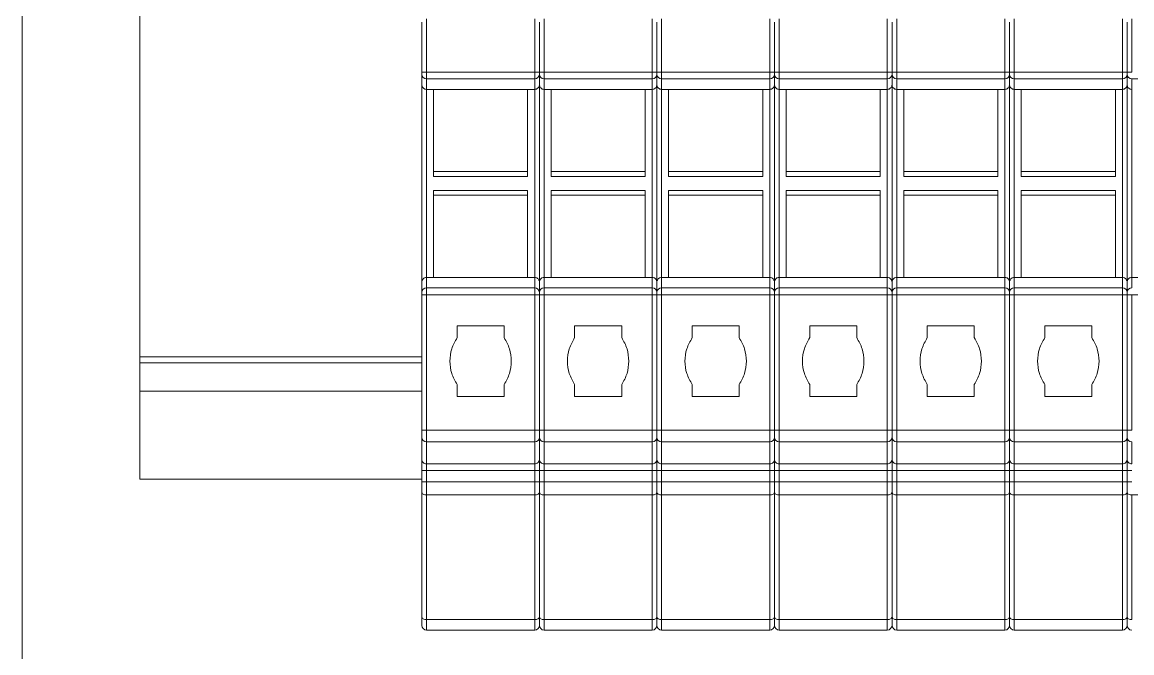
# Model space of a CAD drawing. Header units: millimetres. Extents: x 481 to 936, y 72 to 729.
# Drawn here: x 481.2 to 528.4, y 119.94 to 146.76 of the extents above; entities that cross this region are included whole.
import ezdxf

# ---------------------------------------------------------------- set-up
doc = ezdxf.new("R2010")
doc.units = ezdxf.units.MM

msp = doc.modelspace()

# ---------------------------------------------------------------- linework, layer by layer
at = {"color": 7, "linetype": 'Continuous', "lineweight": 15}
for p, q in [((481.199, 218.323), (481.199, 72.323)), ((486.199, 132.523), (486.199, 157.123)), ((498.399, 146.907), (498.399, 144.642)), ((502.999, 144.642), (502.999, 146.907)), ((503.399, 146.907), (503.399, 144.642)), ((507.999, 144.642), (507.999, 146.907)), ((508.399, 146.907), (508.399, 144.642)), ((512.999, 144.642), (512.999, 146.907)), ((513.399, 146.907), (513.399, 144.642)), ((517.999, 144.642), (517.999, 146.907)), ((518.399, 146.907), (518.399, 144.642)), ((522.999, 144.642), (522.999, 146.907)), ((523.399, 146.907), (523.399, 144.642)), ((527.999, 144.642), (527.999, 146.907)), ((528.399, 146.907), (528.399, 144.642)), ((498.199, 146.764), (498.199, 144.642)), ((503.199, 146.764), (503.199, 144.642)), ((508.199, 146.764), (508.199, 144.642)), ((513.199, 146.764), (513.199, 144.642)), ((518.199, 146.764), (518.199, 144.642)), ((523.199, 146.764), (523.199, 144.642)), ((528.199, 146.764), (528.199, 144.642)), ((498.399, 144.642), (498.199, 144.642)), ((498.199, 144.545), (498.199, 144.107)), ((498.399, 144.642), (502.999, 144.642)), ((498.399, 144.351), (498.399, 144.642)), ((503.199, 144.642), (502.999, 144.642)), ((502.999, 144.642), (502.999, 144.351)), ((503.399, 144.642), (503.199, 144.642)), ((503.199, 144.545), (503.199, 144.107)), ((503.399, 144.642), (507.999, 144.642)), ((503.399, 144.351), (503.399, 144.642)), ((508.199, 144.642), (507.999, 144.642)), ((507.999, 144.642), (507.999, 144.351)), ((508.399, 144.642), (508.199, 144.642)), ((508.199, 144.545), (508.199, 144.107)), ((508.399, 144.642), (512.999, 144.642)), ((508.399, 144.351), (508.399, 144.642)), ((513.199, 144.642), (512.999, 144.642)), ((512.999, 144.642), (512.999, 144.351)), ((513.399, 144.642), (513.199, 144.642)), ((513.199, 144.545), (513.199, 144.107)), ((513.399, 144.642), (517.999, 144.642)), ((513.399, 144.351), (513.399, 144.642)), ((518.199, 144.642), (517.999, 144.642)), ((517.999, 144.642), (517.999, 144.351)), ((518.399, 144.642), (518.199, 144.642)), ((518.199, 144.545), (518.199, 144.107)), ((518.399, 144.642), (522.999, 144.642)), ((518.399, 144.351), (518.399, 144.642)), ((523.199, 144.642), (522.999, 144.642)), ((522.999, 144.642), (522.999, 144.351)), ((523.399, 144.642), (523.199, 144.642)), ((523.199, 144.545), (523.199, 144.107)), ((523.399, 144.642), (527.999, 144.642)), ((523.399, 144.351), (523.399, 144.642)), ((528.199, 144.642), (527.999, 144.642)), ((527.999, 144.642), (527.999, 144.351)), ((528.399, 144.642), (528.199, 144.642)), ((528.199, 144.545), (528.199, 144.107)), ((498.199, 144.107), (498.199, 135.707)), ((498.399, 144.351), (502.999, 144.351)), ((498.399, 144.351), (498.399, 143.907)), ((502.999, 143.907), (502.999, 144.351)), ((503.199, 144.107), (503.199, 135.707)), ((503.399, 144.351), (507.999, 144.351)), ((503.399, 144.351), (503.399, 143.907)), ((507.999, 143.907), (507.999, 144.351)), ((508.199, 144.107), (508.199, 135.707)), ((508.399, 144.351), (512.999, 144.351)), ((508.399, 144.351), (508.399, 143.907)), ((512.999, 143.907), (512.999, 144.351)), ((513.199, 144.107), (513.199, 135.707)), ((513.399, 144.351), (517.999, 144.351)), ((513.399, 144.351), (513.399, 143.907)), ((517.999, 143.907), (517.999, 144.351)), ((518.199, 144.107), (518.199, 135.707)), ((518.399, 144.351), (522.999, 144.351)), ((518.399, 144.351), (518.399, 143.907)), ((522.999, 143.907), (522.999, 144.351)), ((523.199, 144.107), (523.199, 135.707)), ((523.399, 144.351), (527.999, 144.351)), ((523.399, 144.351), (523.399, 143.907)), ((527.999, 143.907), (527.999, 144.351)), ((528.199, 144.107), (528.199, 135.707)), ((528.399, 144.351), (532.999, 144.351)), ((528.399, 144.351), (528.399, 143.907)), ((502.999, 143.907), (498.399, 143.907)), ((498.399, 143.907), (498.399, 135.907)), ((498.695, 140.207), (498.695, 143.907)), ((502.699, 143.907), (502.699, 140.207)), ((502.999, 135.907), (502.999, 143.907)), ((507.999, 143.907), (503.399, 143.907)), ((503.399, 143.907), (503.399, 135.907)), ((503.695, 140.207), (503.695, 143.907)), ((507.699, 143.907), (507.699, 140.207)), ((507.999, 135.907), (507.999, 143.907)), ((512.999, 143.907), (508.399, 143.907)), ((508.399, 143.907), (508.399, 135.907)), ((508.695, 140.207), (508.695, 143.907)), ((512.699, 143.907), (512.699, 140.207)), ((512.999, 135.907), (512.999, 143.907)), ((517.999, 143.907), (513.399, 143.907)), ((513.399, 143.907), (513.399, 135.907)), ((513.695, 140.207), (513.695, 143.907)), ((517.699, 143.907), (517.699, 140.207)), ((517.999, 135.907), (517.999, 143.907)), ((522.999, 143.907), (518.399, 143.907)), ((518.399, 143.907), (518.399, 135.907)), ((518.695, 140.207), (518.695, 143.907)), ((522.699, 143.907), (522.699, 140.207)), ((522.999, 135.907), (522.999, 143.907)), ((527.999, 143.907), (523.399, 143.907)), ((523.399, 143.907), (523.399, 135.907)), ((523.695, 140.207), (523.695, 143.907)), ((527.699, 143.907), (527.699, 140.207)), ((527.999, 135.907), (527.999, 143.907)), ((528.399, 143.907), (528.399, 135.907)), ((498.695, 140.407), (502.699, 140.407)), ((502.699, 140.207), (498.695, 140.207)), ((503.695, 140.407), (507.699, 140.407)), ((507.699, 140.207), (503.695, 140.207)), ((508.695, 140.407), (512.699, 140.407)), ((512.699, 140.207), (508.695, 140.207)), ((513.695, 140.407), (517.699, 140.407)), ((517.699, 140.207), (513.695, 140.207)), ((518.695, 140.407), (522.699, 140.407)), ((522.699, 140.207), (518.695, 140.207)), ((523.695, 140.407), (527.699, 140.407)), ((527.699, 140.207), (523.695, 140.207)), ((498.695, 135.907), (498.695, 139.607)), ((498.695, 139.607), (502.699, 139.607)), ((502.699, 139.407), (498.695, 139.407)), ((502.699, 139.607), (502.699, 135.907)), ((503.695, 135.907), (503.695, 139.607)), ((503.695, 139.607), (507.699, 139.607)), ((507.699, 139.407), (503.695, 139.407)), ((507.699, 139.607), (507.699, 135.907)), ((508.695, 135.907), (508.695, 139.607)), ((508.695, 139.607), (512.699, 139.607)), ((512.699, 139.407), (508.695, 139.407)), ((512.699, 139.607), (512.699, 135.907)), ((513.695, 135.907), (513.695, 139.607)), ((513.695, 139.607), (517.699, 139.607)), ((517.699, 139.407), (513.695, 139.407)), ((517.699, 139.607), (517.699, 135.907)), ((518.695, 135.907), (518.695, 139.607)), ((518.695, 139.607), (522.699, 139.607)), ((522.699, 139.407), (518.695, 139.407)), ((522.699, 139.607), (522.699, 135.907)), ((523.695, 135.907), (523.695, 139.607)), ((523.695, 139.607), (527.699, 139.607)), ((527.699, 139.407), (523.695, 139.407)), ((527.699, 139.607), (527.699, 135.907)), ((498.199, 135.707), (498.199, 135.27)), ((498.399, 135.907), (498.399, 135.464)), ((498.399, 135.907), (502.999, 135.907)), ((498.399, 135.173), (498.399, 135.464)), ((502.999, 135.464), (498.399, 135.464)), ((502.999, 135.464), (502.999, 135.907)), ((502.999, 135.464), (502.999, 135.173)), ((503.199, 135.707), (503.199, 135.27)), ((503.399, 135.907), (503.399, 135.464)), ((503.399, 135.907), (507.999, 135.907)), ((503.399, 135.173), (503.399, 135.464)), ((507.999, 135.464), (503.399, 135.464)), ((507.999, 135.464), (507.999, 135.907)), ((507.999, 135.464), (507.999, 135.173)), ((508.199, 135.707), (508.199, 135.27)), ((508.399, 135.907), (508.399, 135.464)), ((508.399, 135.907), (512.999, 135.907)), ((508.399, 135.173), (508.399, 135.464)), ((512.999, 135.464), (508.399, 135.464)), ((512.999, 135.464), (512.999, 135.907)), ((512.999, 135.464), (512.999, 135.173)), ((513.199, 135.707), (513.199, 135.27)), ((513.399, 135.907), (513.399, 135.464)), ((513.399, 135.907), (517.999, 135.907)), ((513.399, 135.173), (513.399, 135.464)), ((517.999, 135.464), (513.399, 135.464)), ((517.999, 135.464), (517.999, 135.907)), ((517.999, 135.464), (517.999, 135.173)), ((518.199, 135.707), (518.199, 135.27)), ((518.399, 135.907), (518.399, 135.464)), ((518.399, 135.907), (522.999, 135.907)), ((518.399, 135.173), (518.399, 135.464)), ((522.999, 135.464), (518.399, 135.464)), ((522.999, 135.464), (522.999, 135.907)), ((522.999, 135.464), (522.999, 135.173)), ((523.199, 135.707), (523.199, 135.27)), ((523.399, 135.907), (523.399, 135.464)), ((523.399, 135.907), (527.999, 135.907)), ((523.399, 135.173), (523.399, 135.464)), ((527.999, 135.464), (523.399, 135.464)), ((527.999, 135.464), (527.999, 135.907)), ((527.999, 135.464), (527.999, 135.173)), ((528.199, 135.707), (528.199, 135.27)), ((528.399, 135.907), (528.399, 135.464)), ((528.399, 135.907), (532.999, 135.907)), ((498.199, 135.173), (498.399, 135.173)), ((498.199, 135.173), (498.199, 129.407)), ((498.399, 135.173), (498.399, 129.407)), ((502.999, 135.173), (498.399, 135.173)), ((502.999, 129.407), (502.999, 135.173)), ((502.999, 135.173), (503.199, 135.173)), ((503.199, 135.173), (503.399, 135.173)), ((503.199, 135.173), (503.199, 129.407)), ((503.399, 135.173), (503.399, 129.407)), ((507.999, 135.173), (503.399, 135.173)), ((507.999, 129.407), (507.999, 135.173)), ((507.999, 135.173), (508.199, 135.173)), ((508.199, 135.173), (508.199, 129.407)), ((508.199, 135.173), (508.399, 135.173)), ((508.399, 135.173), (508.399, 129.407)), ((512.999, 135.173), (508.399, 135.173)), ((512.999, 129.407), (512.999, 135.173)), ((512.999, 135.173), (513.199, 135.173)), ((513.199, 135.173), (513.199, 129.407)), ((513.199, 135.173), (513.399, 135.173)), ((513.399, 135.173), (513.399, 129.407)), ((517.999, 135.173), (513.399, 135.173)), ((517.999, 129.407), (517.999, 135.173)), ((517.999, 135.173), (518.199, 135.173)), ((518.199, 135.173), (518.399, 135.173)), ((518.199, 135.173), (518.199, 129.407)), ((518.399, 135.173), (518.399, 129.407)), ((522.999, 135.173), (518.399, 135.173)), ((522.999, 129.407), (522.999, 135.173)), ((522.999, 135.173), (523.199, 135.173)), ((523.199, 135.173), (523.199, 129.407)), ((523.199, 135.173), (523.399, 135.173)), ((523.399, 135.173), (523.399, 129.407)), ((527.999, 135.173), (523.399, 135.173)), ((527.999, 129.407), (527.999, 135.173)), ((527.999, 135.173), (528.199, 135.173)), ((528.199, 135.173), (528.399, 135.173)), ((528.199, 135.173), (528.199, 129.407)), ((528.399, 135.173), (528.399, 129.407)), ((532.999, 135.173), (528.399, 135.173)), ((499.699, 133.846), (501.699, 133.846)), ((499.699, 133.346), (499.699, 133.846)), ((501.699, 133.846), (501.699, 133.346)), ((504.699, 133.846), (506.699, 133.846)), ((504.699, 133.346), (504.699, 133.846)), ((506.699, 133.846), (506.699, 133.346)), ((509.699, 133.846), (511.699, 133.846)), ((509.699, 133.346), (509.699, 133.846)), ((511.699, 133.846), (511.699, 133.346)), ((514.699, 133.846), (516.699, 133.846)), ((514.699, 133.346), (514.699, 133.846)), ((516.699, 133.846), (516.699, 133.346)), ((519.699, 133.846), (521.699, 133.846)), ((519.699, 133.346), (519.699, 133.846)), ((521.699, 133.846), (521.699, 133.346)), ((524.699, 133.846), (526.699, 133.846)), ((524.699, 133.346), (524.699, 133.846)), ((526.699, 133.846), (526.699, 133.346)), ((486.199, 132.273), (486.199, 132.523)), ((486.199, 132.273), (498.199, 132.273)), ((486.199, 131.073), (486.199, 132.273)), ((499.699, 130.846), (499.699, 131.346)), ((501.699, 131.346), (501.699, 130.846)), ((504.699, 130.846), (504.699, 131.346)), ((506.699, 131.346), (506.699, 130.846)), ((509.699, 130.846), (509.699, 131.346)), ((511.699, 131.346), (511.699, 130.846)), ((514.699, 130.846), (514.699, 131.346)), ((516.699, 131.346), (516.699, 130.846)), ((519.699, 130.846), (519.699, 131.346)), ((521.699, 131.346), (521.699, 130.846)), ((524.699, 130.846), (524.699, 131.346)), ((526.699, 131.346), (526.699, 130.846)), ((486.199, 127.323), (486.199, 131.073)), ((501.699, 130.846), (499.699, 130.846)), ((506.699, 130.846), (504.699, 130.846)), ((511.699, 130.846), (509.699, 130.846)), ((516.699, 130.846), (514.699, 130.846)), ((521.699, 130.846), (519.699, 130.846)), ((526.699, 130.846), (524.699, 130.846)), ((498.199, 129.407), (498.199, 129.107)), ((498.399, 129.407), (498.199, 129.407)), ((498.399, 129.407), (502.999, 129.407)), ((503.199, 129.407), (502.999, 129.407)), ((503.399, 129.407), (503.199, 129.407)), ((503.199, 129.407), (503.199, 129.107)), ((503.399, 129.407), (507.999, 129.407)), ((508.199, 129.407), (507.999, 129.407)), ((508.199, 129.407), (508.199, 129.107)), ((508.399, 129.407), (508.199, 129.407)), ((508.399, 129.407), (512.999, 129.407)), ((513.199, 129.407), (512.999, 129.407)), ((513.199, 129.407), (513.199, 129.107)), ((513.399, 129.407), (513.199, 129.407)), ((513.399, 129.407), (517.999, 129.407)), ((518.199, 129.407), (517.999, 129.407)), ((518.399, 129.407), (518.199, 129.407)), ((518.199, 129.407), (518.199, 129.107)), ((518.399, 129.407), (522.999, 129.407)), ((523.199, 129.407), (522.999, 129.407)), ((523.199, 129.407), (523.199, 129.107)), ((523.399, 129.407), (523.199, 129.407)), ((523.399, 129.407), (527.999, 129.407)), ((528.199, 129.407), (527.999, 129.407)), ((528.399, 129.407), (528.199, 129.407)), ((528.199, 129.407), (528.199, 129.107)), ((498.199, 129.107), (498.199, 128.165)), ((498.399, 128.907), (502.999, 128.907)), ((503.199, 129.107), (503.199, 128.165)), ((503.399, 128.907), (507.999, 128.907)), ((508.199, 129.107), (508.199, 128.165)), ((508.399, 128.907), (512.999, 128.907)), ((513.199, 129.107), (513.199, 128.165)), ((513.399, 128.907), (517.999, 128.907)), ((518.199, 129.107), (518.199, 128.165)), ((518.399, 128.907), (522.999, 128.907)), ((523.199, 129.107), (523.199, 128.165)), ((523.399, 128.907), (527.999, 128.907)), ((528.199, 129.107), (528.199, 128.165)), ((498.399, 127.976), (502.999, 127.976)), ((498.399, 127.976), (498.399, 127.691)), ((502.999, 127.691), (502.999, 127.976)), ((503.399, 127.976), (507.999, 127.976)), ((503.399, 127.976), (503.399, 127.691)), ((507.999, 127.691), (507.999, 127.976)), ((508.399, 127.976), (512.999, 127.976)), ((508.399, 127.976), (508.399, 127.691)), ((512.999, 127.691), (512.999, 127.976)), ((513.399, 127.976), (517.999, 127.976)), ((513.399, 127.976), (513.399, 127.691)), ((517.999, 127.691), (517.999, 127.976)), ((518.399, 127.976), (522.999, 127.976)), ((518.399, 127.976), (518.399, 127.691)), ((522.999, 127.691), (522.999, 127.976)), ((523.399, 127.976), (527.999, 127.976)), ((523.399, 127.976), (523.399, 127.691)), ((527.999, 127.691), (527.999, 127.976)), ((498.199, 127.691), (498.399, 127.691)), ((498.199, 127.691), (498.199, 127.21)), ((498.399, 127.691), (502.999, 127.691)), ((498.399, 127.691), (498.399, 127.21)), ((502.999, 127.691), (503.199, 127.691)), ((502.999, 127.21), (502.999, 127.691)), ((503.199, 127.691), (503.399, 127.691)), ((503.199, 127.691), (503.199, 127.21)), ((503.399, 127.691), (507.999, 127.691)), ((503.399, 127.691), (503.399, 127.21)), ((507.999, 127.691), (508.199, 127.691)), ((507.999, 127.21), (507.999, 127.691)), ((508.199, 127.691), (508.199, 127.21)), ((508.199, 127.691), (508.399, 127.691)), ((508.399, 127.691), (512.999, 127.691)), ((508.399, 127.691), (508.399, 127.21)), ((512.999, 127.691), (513.199, 127.691)), ((512.999, 127.21), (512.999, 127.691)), ((513.199, 127.691), (513.199, 127.21)), ((513.199, 127.691), (513.399, 127.691)), ((513.399, 127.691), (517.999, 127.691)), ((513.399, 127.691), (513.399, 127.21)), ((517.999, 127.691), (518.199, 127.691)), ((517.999, 127.21), (517.999, 127.691)), ((518.199, 127.691), (518.399, 127.691)), ((518.199, 127.691), (518.199, 127.21)), ((518.399, 127.691), (522.999, 127.691)), ((518.399, 127.691), (518.399, 127.21)), ((522.999, 127.691), (523.199, 127.691)), ((522.999, 127.21), (522.999, 127.691)), ((523.199, 127.691), (523.199, 127.21)), ((523.199, 127.691), (523.399, 127.691)), ((523.399, 127.691), (527.999, 127.691)), ((523.399, 127.691), (523.399, 127.21)), ((527.999, 127.691), (528.199, 127.691)), ((527.999, 127.21), (527.999, 127.691)), ((528.199, 127.691), (528.399, 127.691)), ((528.199, 127.691), (528.199, 127.21)), ((486.199, 127.323), (498.199, 127.323)), ((498.399, 127.21), (498.199, 127.21)), ((498.399, 126.655), (498.399, 127.21)), ((498.399, 127.21), (502.999, 127.21)), ((502.999, 127.21), (502.999, 126.655)), ((503.199, 127.21), (502.999, 127.21)), ((503.399, 127.21), (503.199, 127.21)), ((503.399, 126.655), (503.399, 127.21)), ((503.399, 127.21), (507.999, 127.21)), ((507.999, 127.21), (507.999, 126.655)), ((508.199, 127.21), (507.999, 127.21)), ((508.399, 127.21), (508.199, 127.21)), ((508.399, 126.655), (508.399, 127.21)), ((508.399, 127.21), (512.999, 127.21)), ((512.999, 127.21), (512.999, 126.655)), ((513.199, 127.21), (512.999, 127.21)), ((513.399, 127.21), (513.199, 127.21)), ((513.399, 126.655), (513.399, 127.21)), ((513.399, 127.21), (517.999, 127.21)), ((517.999, 127.21), (517.999, 126.655)), ((518.199, 127.21), (517.999, 127.21)), ((518.399, 127.21), (518.199, 127.21)), ((518.399, 126.655), (518.399, 127.21)), ((518.399, 127.21), (522.999, 127.21)), ((522.999, 127.21), (522.999, 126.655)), ((523.199, 127.21), (522.999, 127.21)), ((523.399, 127.21), (523.199, 127.21)), ((523.399, 126.655), (523.399, 127.21)), ((523.399, 127.21), (527.999, 127.21)), ((527.999, 127.21), (527.999, 126.655)), ((528.199, 127.21), (527.999, 127.21)), ((528.399, 127.21), (528.199, 127.21)), ((498.199, 126.766), (498.199, 121.464)), ((502.999, 126.655), (498.399, 126.655)), ((498.399, 126.655), (498.399, 121.353)), ((502.999, 121.353), (502.999, 126.655)), ((503.199, 126.766), (503.199, 121.464)), ((507.999, 126.655), (503.399, 126.655)), ((503.399, 126.655), (503.399, 121.353)), ((507.999, 121.353), (507.999, 126.655)), ((508.199, 126.766), (508.199, 121.464)), ((512.999, 126.655), (508.399, 126.655)), ((508.399, 126.655), (508.399, 121.353)), ((512.999, 121.353), (512.999, 126.655)), ((513.199, 126.766), (513.199, 121.464)), ((517.999, 126.655), (513.399, 126.655)), ((513.399, 126.655), (513.399, 121.353)), ((517.999, 121.353), (517.999, 126.655)), ((518.199, 126.766), (518.199, 121.464)), ((522.999, 126.655), (518.399, 126.655)), ((518.399, 126.655), (518.399, 121.353)), ((522.999, 121.353), (522.999, 126.655)), ((523.199, 126.766), (523.199, 121.464)), ((527.999, 126.655), (523.399, 126.655)), ((523.399, 126.655), (523.399, 121.353)), ((527.999, 121.353), (527.999, 126.655)), ((528.199, 126.766), (528.199, 121.464)), ((532.999, 126.655), (528.399, 126.655)), ((528.399, 126.655), (528.399, 121.353)), ((498.399, 121.353), (502.999, 121.353)), ((498.399, 120.907), (498.399, 121.353)), ((502.999, 121.353), (502.999, 120.907)), ((503.399, 121.353), (507.999, 121.353)), ((503.399, 120.907), (503.399, 121.353)), ((507.999, 121.353), (507.999, 120.907)), ((508.399, 121.353), (512.999, 121.353)), ((508.399, 120.907), (508.399, 121.353)), ((512.999, 121.353), (512.999, 120.907)), ((513.399, 121.353), (517.999, 121.353)), ((513.399, 120.907), (513.399, 121.353)), ((517.999, 121.353), (517.999, 120.907)), ((518.399, 121.353), (522.999, 121.353)), ((518.399, 120.907), (518.399, 121.353)), ((522.999, 121.353), (522.999, 120.907)), ((523.399, 121.353), (527.999, 121.353)), ((523.399, 120.907), (523.399, 121.353)), ((527.999, 121.353), (527.999, 120.907)), ((502.999, 120.907), (498.399, 120.907)), ((507.999, 120.907), (503.399, 120.907)), ((512.999, 120.907), (508.399, 120.907)), ((517.999, 120.907), (513.399, 120.907)), ((522.999, 120.907), (518.399, 120.907)), ((527.999, 120.907), (523.399, 120.907))]:
    msp.add_line(p, q, dxfattribs=at)
at = {"color": 8, "linetype": 'Continuous', "lineweight": 15}
for p, q in [((486.199, 132.523), (498.199, 132.523)), ((486.199, 131.073), (498.199, 131.073)), ((498.399, 128.907), (498.399, 129.407)), ((502.999, 129.407), (502.999, 128.907)), ((503.399, 128.907), (503.399, 129.407)), ((507.999, 129.407), (507.999, 128.907)), ((508.399, 128.907), (508.399, 129.407)), ((512.999, 129.407), (512.999, 128.907)), ((513.399, 128.907), (513.399, 129.407)), ((517.999, 129.407), (517.999, 128.907)), ((518.399, 128.907), (518.399, 129.407)), ((522.999, 129.407), (522.999, 128.907)), ((523.399, 128.907), (523.399, 129.407)), ((527.999, 129.407), (527.999, 128.907)), ((498.399, 128.907), (498.399, 127.976)), ((502.999, 127.976), (502.999, 128.907)), ((503.399, 128.907), (503.399, 127.976)), ((507.999, 127.976), (507.999, 128.907)), ((508.399, 128.907), (508.399, 127.976)), ((512.999, 127.976), (512.999, 128.907)), ((513.399, 128.907), (513.399, 127.976)), ((517.999, 127.976), (517.999, 128.907)), ((518.399, 128.907), (518.399, 127.976)), ((522.999, 127.976), (522.999, 128.907)), ((523.399, 128.907), (523.399, 127.976)), ((527.999, 127.976), (527.999, 128.907)), ((528.399, 128.907), (528.399, 127.976))]:
    msp.add_line(p, q, dxfattribs=at)
at = {"color": 7, "linetype": 'Continuous', "lineweight": 15, "flags": 128}
for points in [[(498.199, 126.766), (498.203, 126.745), (498.214, 126.724), (498.233, 126.705), (498.257, 126.688), (498.288, 126.674), (498.322, 126.664), (498.36, 126.658), (498.399, 126.655)], [(503.199, 126.766), (503.203, 126.745), (503.214, 126.724), (503.233, 126.705), (503.257, 126.688), (503.288, 126.674), (503.322, 126.664), (503.36, 126.658), (503.399, 126.655)], [(508.199, 126.766), (508.203, 126.745), (508.214, 126.724), (508.233, 126.705), (508.257, 126.688), (508.288, 126.674), (508.322, 126.664), (508.36, 126.658), (508.399, 126.655)], [(513.199, 126.766), (513.203, 126.745), (513.214, 126.724), (513.233, 126.705), (513.257, 126.688), (513.288, 126.674), (513.322, 126.664), (513.36, 126.658), (513.399, 126.655)], [(518.199, 126.766), (518.203, 126.745), (518.214, 126.724), (518.233, 126.705), (518.257, 126.688), (518.288, 126.674), (518.322, 126.664), (518.36, 126.658), (518.399, 126.655)], [(523.199, 126.766), (523.203, 126.745), (523.214, 126.724), (523.233, 126.705), (523.257, 126.688), (523.288, 126.674), (523.322, 126.664), (523.36, 126.658), (523.399, 126.655)], [(528.199, 126.766), (528.203, 126.745), (528.214, 126.724), (528.233, 126.705), (528.257, 126.688), (528.288, 126.674), (528.322, 126.664), (528.36, 126.658), (528.399, 126.655)]]:
    msp.add_lwpolyline(points, dxfattribs=at)
at = {"color": 7, "linetype": 'Continuous', "lineweight": 15}
for centre, radius, start, end in [((498.396, 144.548), 0.197, 180.8814, 270.8551), ((503.002, 144.548), 0.197, 269.1449, 359.1186), ((503.396, 144.548), 0.197, 180.8814, 270.8551), ((508.002, 144.548), 0.197, 269.1449, 359.1186), ((508.396, 144.548), 0.197, 180.8814, 270.8551), ((513.002, 144.548), 0.197, 269.1449, 359.1186), ((513.396, 144.548), 0.197, 180.8814, 270.8551), ((518.002, 144.548), 0.197, 269.1449, 359.1186), ((518.396, 144.548), 0.197, 180.8814, 270.8551), ((523.002, 144.548), 0.197, 269.1449, 359.1186), ((523.396, 144.548), 0.197, 180.8814, 270.8551), ((528.002, 144.548), 0.197, 269.1449, 359.1186), ((528.396, 144.548), 0.197, 180.8814, 270.8551), ((498.396, 135.267), 0.197, 89.1449, 179.1186), ((503.002, 135.267), 0.197, 0.8814, 90.8551), ((503.396, 135.267), 0.197, 89.1449, 179.1186), ((508.002, 135.267), 0.197, 0.8814, 90.8551), ((508.396, 135.267), 0.197, 89.1449, 179.1186), ((513.002, 135.267), 0.197, 0.8814, 90.8551), ((513.396, 135.267), 0.197, 89.1449, 179.1186), ((518.002, 135.267), 0.197, 0.8814, 90.8551), ((518.396, 135.267), 0.197, 89.1449, 179.1186), ((523.002, 135.267), 0.197, 0.8814, 90.8551), ((523.396, 135.267), 0.197, 89.1449, 179.1186), ((528.002, 135.267), 0.197, 0.8814, 90.8551), ((528.396, 135.267), 0.197, 89.1449, 179.1186), ((498.399, 129.107), 0.2, 180, 270), ((502.999, 129.107), 0.2, 270, 0), ((503.399, 129.107), 0.2, 180, 270), ((507.999, 129.107), 0.2, 270, 0), ((508.399, 129.107), 0.2, 180, 270), ((512.999, 129.107), 0.2, 270, 0), ((513.399, 129.107), 0.2, 180, 270), ((517.999, 129.107), 0.2, 270, 0), ((518.399, 129.107), 0.2, 180, 270), ((522.999, 129.107), 0.2, 270, 0), ((523.399, 129.107), 0.2, 180, 270), ((527.999, 129.107), 0.2, 270, 0), ((528.399, 129.107), 0.2, 180, 270), ((498.399, 121.107), 0.2, 180, 270), ((502.999, 121.107), 0.2, 270, 360), ((503.399, 121.107), 0.2, 180, 270), ((507.999, 121.107), 0.2, 270, 360), ((508.399, 121.107), 0.2, 180, 270), ((512.999, 121.107), 0.2, 270, 360), ((513.399, 121.107), 0.2, 180, 270), ((517.999, 121.107), 0.2, 270, 360), ((518.399, 121.107), 0.2, 180, 270), ((522.999, 121.107), 0.2, 270, 360), ((523.399, 121.107), 0.2, 180, 270), ((527.999, 121.107), 0.2, 270, 360), ((528.399, 121.107), 0.2, 180, 270)]:
    msp.add_arc(centre, radius, start, end, dxfattribs=at)
for points, knots in [([(498.199, 144.642), (498.199, 144.63), (498.199, 144.608), (498.199, 144.579), (498.199, 144.556), (498.199, 144.548), (498.199, 144.545)], [0, 0, 0, 0, 0.254172, 0.500162, 0.748897, 1, 1, 1, 1]), ([(503.199, 144.642), (503.199, 144.63), (503.199, 144.608), (503.199, 144.579), (503.199, 144.556), (503.199, 144.548), (503.199, 144.545)], [0, 0, 0, 0, 0.254172, 0.500162, 0.748897, 1, 1, 1, 1]), ([(503.199, 144.642), (503.199, 144.63), (503.199, 144.608), (503.199, 144.579), (503.199, 144.556), (503.199, 144.548), (503.199, 144.545)], [0, 0, 0, 0, 0.251103, 0.499838, 0.745828, 1, 1, 1, 1]), ([(508.199, 144.642), (508.199, 144.63), (508.199, 144.608), (508.199, 144.579), (508.199, 144.556), (508.199, 144.548), (508.199, 144.545)], [0, 0, 0, 0, 0.251103, 0.499838, 0.745828, 1, 1, 1, 1]), ([(508.199, 144.642), (508.199, 144.63), (508.199, 144.608), (508.199, 144.579), (508.199, 144.556), (508.199, 144.548), (508.199, 144.545)], [0, 0, 0, 0, 0.254172, 0.500162, 0.748897, 1, 1, 1, 1]), ([(513.199, 144.642), (513.199, 144.63), (513.199, 144.608), (513.199, 144.579), (513.199, 144.556), (513.199, 144.548), (513.199, 144.545)], [0, 0, 0, 0, 0.251103, 0.499838, 0.745828, 1, 1, 1, 1]), ([(513.199, 144.642), (513.199, 144.63), (513.199, 144.608), (513.199, 144.579), (513.199, 144.556), (513.199, 144.548), (513.199, 144.545)], [0, 0, 0, 0, 0.254172, 0.500162, 0.748897, 1, 1, 1, 1]), ([(518.199, 144.642), (518.199, 144.63), (518.199, 144.608), (518.199, 144.579), (518.199, 144.556), (518.199, 144.548), (518.199, 144.545)], [0, 0, 0, 0, 0.254172, 0.500162, 0.748897, 1, 1, 1, 1]), ([(518.199, 144.642), (518.199, 144.63), (518.199, 144.608), (518.199, 144.579), (518.199, 144.556), (518.199, 144.548), (518.199, 144.545)], [0, 0, 0, 0, 0.251103, 0.499838, 0.745828, 1, 1, 1, 1]), ([(523.199, 144.642), (523.199, 144.63), (523.199, 144.608), (523.199, 144.579), (523.199, 144.556), (523.199, 144.548), (523.199, 144.545)], [0, 0, 0, 0, 0.251103, 0.499838, 0.745828, 1, 1, 1, 1]), ([(523.199, 144.642), (523.199, 144.63), (523.199, 144.608), (523.199, 144.579), (523.199, 144.556), (523.199, 144.548), (523.199, 144.545)], [0, 0, 0, 0, 0.254172, 0.500162, 0.748897, 1, 1, 1, 1]), ([(528.199, 144.642), (528.199, 144.63), (528.199, 144.608), (528.199, 144.579), (528.199, 144.556), (528.199, 144.548), (528.199, 144.545)], [0, 0, 0, 0, 0.254172, 0.500162, 0.748897, 1, 1, 1, 1]), ([(528.199, 144.642), (528.199, 144.63), (528.199, 144.608), (528.199, 144.579), (528.199, 144.556), (528.199, 144.548), (528.199, 144.545)], [0, 0, 0, 0, 0.251103, 0.499838, 0.745828, 1, 1, 1, 1]), ([(498.199, 144.107), (498.2, 144.091), (498.202, 144.061), (498.221, 144.011), (498.25, 143.97), (498.288, 143.939), (498.334, 143.914), (498.373, 143.91), (498.399, 143.907)], [0, 0, 0, 0, 0.15563, 0.291204, 0.501377, 0.631639, 0.758312, 1, 1, 1, 1]), ([(502.999, 143.907), (503.024, 143.91), (503.063, 143.914), (503.11, 143.939), (503.148, 143.97), (503.177, 144.011), (503.196, 144.061), (503.198, 144.091), (503.199, 144.107)], [0, 0, 0, 0, 0.241674, 0.368351, 0.498623, 0.708775, 0.844354, 1, 1, 1, 1]), ([(503.199, 144.107), (503.2, 144.091), (503.202, 144.061), (503.221, 144.011), (503.25, 143.97), (503.288, 143.939), (503.334, 143.914), (503.373, 143.91), (503.399, 143.907)], [0, 0, 0, 0, 0.15563, 0.291204, 0.501377, 0.631639, 0.758312, 1, 1, 1, 1]), ([(507.999, 143.907), (508.024, 143.91), (508.063, 143.914), (508.11, 143.939), (508.148, 143.97), (508.177, 144.011), (508.196, 144.061), (508.198, 144.091), (508.199, 144.107)], [0, 0, 0, 0, 0.241674, 0.368351, 0.498623, 0.708775, 0.844354, 1, 1, 1, 1]), ([(508.199, 144.107), (508.2, 144.091), (508.202, 144.061), (508.221, 144.011), (508.25, 143.97), (508.288, 143.939), (508.334, 143.914), (508.373, 143.91), (508.399, 143.907)], [0, 0, 0, 0, 0.15563, 0.291204, 0.501377, 0.631639, 0.758312, 1, 1, 1, 1]), ([(512.999, 143.907), (513.024, 143.91), (513.063, 143.914), (513.11, 143.939), (513.148, 143.97), (513.177, 144.011), (513.196, 144.061), (513.198, 144.091), (513.199, 144.107)], [0, 0, 0, 0, 0.241674, 0.368351, 0.498623, 0.708775, 0.844354, 1, 1, 1, 1]), ([(513.199, 144.107), (513.2, 144.091), (513.202, 144.061), (513.221, 144.011), (513.25, 143.97), (513.288, 143.939), (513.334, 143.914), (513.373, 143.91), (513.399, 143.907)], [0, 0, 0, 0, 0.15563, 0.291204, 0.501377, 0.631639, 0.758312, 1, 1, 1, 1]), ([(517.999, 143.907), (518.024, 143.91), (518.063, 143.914), (518.11, 143.939), (518.148, 143.97), (518.177, 144.011), (518.196, 144.061), (518.198, 144.091), (518.199, 144.107)], [0, 0, 0, 0, 0.241674, 0.368351, 0.498623, 0.708775, 0.844354, 1, 1, 1, 1]), ([(518.199, 144.107), (518.2, 144.091), (518.202, 144.061), (518.221, 144.011), (518.25, 143.97), (518.288, 143.939), (518.334, 143.914), (518.373, 143.91), (518.399, 143.907)], [0, 0, 0, 0, 0.15563, 0.291204, 0.501377, 0.631639, 0.758312, 1, 1, 1, 1]), ([(522.999, 143.907), (523.024, 143.91), (523.063, 143.914), (523.11, 143.939), (523.148, 143.97), (523.177, 144.011), (523.196, 144.061), (523.198, 144.091), (523.199, 144.107)], [0, 0, 0, 0, 0.241674, 0.368351, 0.498623, 0.708775, 0.844354, 1, 1, 1, 1]), ([(523.199, 144.107), (523.2, 144.091), (523.202, 144.061), (523.221, 144.011), (523.25, 143.97), (523.288, 143.939), (523.334, 143.914), (523.373, 143.91), (523.399, 143.907)], [0, 0, 0, 0, 0.15563, 0.291204, 0.501377, 0.631639, 0.758312, 1, 1, 1, 1]), ([(527.999, 143.907), (528.024, 143.91), (528.063, 143.914), (528.11, 143.939), (528.148, 143.97), (528.177, 144.011), (528.196, 144.061), (528.198, 144.091), (528.199, 144.107)], [0, 0, 0, 0, 0.241674, 0.368351, 0.498623, 0.708775, 0.844354, 1, 1, 1, 1]), ([(528.199, 144.107), (528.2, 144.091), (528.202, 144.061), (528.221, 144.011), (528.25, 143.97), (528.288, 143.939), (528.334, 143.914), (528.373, 143.91), (528.399, 143.907)], [0, 0, 0, 0, 0.15563, 0.291204, 0.501377, 0.631639, 0.758312, 1, 1, 1, 1]), ([(498.199, 135.707), (498.2, 135.724), (498.202, 135.754), (498.221, 135.803), (498.25, 135.845), (498.288, 135.875), (498.334, 135.9), (498.373, 135.905), (498.399, 135.907)], [0, 0, 0, 0, 0.15563, 0.291204, 0.501377, 0.63163, 0.758301, 1, 1, 1, 1]), ([(502.999, 135.907), (503.024, 135.905), (503.063, 135.9), (503.11, 135.875), (503.148, 135.845), (503.177, 135.803), (503.196, 135.754), (503.198, 135.724), (503.199, 135.707)], [0, 0, 0, 0, 0.241686, 0.36836, 0.498623, 0.708775, 0.844354, 1, 1, 1, 1]), ([(503.199, 135.707), (503.2, 135.724), (503.202, 135.754), (503.221, 135.803), (503.25, 135.845), (503.288, 135.875), (503.334, 135.9), (503.373, 135.905), (503.399, 135.907)], [0, 0, 0, 0, 0.15563, 0.291204, 0.501377, 0.63163, 0.758301, 1, 1, 1, 1]), ([(507.999, 135.907), (508.024, 135.905), (508.063, 135.9), (508.11, 135.875), (508.148, 135.845), (508.177, 135.803), (508.196, 135.754), (508.198, 135.724), (508.199, 135.707)], [0, 0, 0, 0, 0.241686, 0.36836, 0.498623, 0.708775, 0.844354, 1, 1, 1, 1]), ([(508.199, 135.707), (508.2, 135.724), (508.202, 135.754), (508.221, 135.803), (508.25, 135.845), (508.288, 135.875), (508.334, 135.9), (508.373, 135.905), (508.399, 135.907)], [0, 0, 0, 0, 0.15563, 0.291204, 0.501377, 0.63163, 0.758301, 1, 1, 1, 1]), ([(512.999, 135.907), (513.024, 135.905), (513.063, 135.9), (513.11, 135.875), (513.148, 135.845), (513.177, 135.803), (513.196, 135.754), (513.198, 135.724), (513.199, 135.707)], [0, 0, 0, 0, 0.241686, 0.36836, 0.498623, 0.708775, 0.844354, 1, 1, 1, 1]), ([(513.199, 135.707), (513.2, 135.724), (513.202, 135.754), (513.221, 135.803), (513.25, 135.845), (513.288, 135.875), (513.334, 135.9), (513.373, 135.905), (513.399, 135.907)], [0, 0, 0, 0, 0.15563, 0.291204, 0.501377, 0.63163, 0.758301, 1, 1, 1, 1]), ([(517.999, 135.907), (518.024, 135.905), (518.063, 135.9), (518.11, 135.875), (518.148, 135.845), (518.177, 135.803), (518.196, 135.754), (518.198, 135.724), (518.199, 135.707)], [0, 0, 0, 0, 0.241686, 0.36836, 0.498623, 0.708775, 0.844354, 1, 1, 1, 1]), ([(518.199, 135.707), (518.2, 135.724), (518.202, 135.754), (518.221, 135.803), (518.25, 135.845), (518.288, 135.875), (518.334, 135.9), (518.373, 135.905), (518.399, 135.907)], [0, 0, 0, 0, 0.15563, 0.291204, 0.501377, 0.63163, 0.758301, 1, 1, 1, 1]), ([(522.999, 135.907), (523.024, 135.905), (523.063, 135.9), (523.11, 135.875), (523.148, 135.845), (523.177, 135.803), (523.196, 135.754), (523.198, 135.724), (523.199, 135.707)], [0, 0, 0, 0, 0.241686, 0.36836, 0.498623, 0.708775, 0.844354, 1, 1, 1, 1]), ([(523.199, 135.707), (523.2, 135.724), (523.202, 135.754), (523.221, 135.803), (523.25, 135.845), (523.288, 135.875), (523.334, 135.9), (523.373, 135.905), (523.399, 135.907)], [0, 0, 0, 0, 0.15563, 0.291204, 0.501377, 0.63163, 0.758301, 1, 1, 1, 1]), ([(527.999, 135.907), (528.024, 135.905), (528.063, 135.9), (528.11, 135.875), (528.148, 135.845), (528.177, 135.803), (528.196, 135.754), (528.198, 135.724), (528.199, 135.707)], [0, 0, 0, 0, 0.241686, 0.36836, 0.498623, 0.708775, 0.844354, 1, 1, 1, 1]), ([(528.199, 135.707), (528.2, 135.724), (528.202, 135.754), (528.221, 135.803), (528.25, 135.845), (528.288, 135.875), (528.334, 135.9), (528.373, 135.905), (528.399, 135.907)], [0, 0, 0, 0, 0.15563, 0.291204, 0.501377, 0.63163, 0.758301, 1, 1, 1, 1]), ([(498.199, 135.27), (498.199, 135.266), (498.199, 135.259), (498.199, 135.235), (498.199, 135.206), (498.199, 135.184), (498.199, 135.173)], [0, 0, 0, 0, 0.254172, 0.500162, 0.748897, 1, 1, 1, 1]), ([(503.199, 135.27), (503.199, 135.266), (503.199, 135.259), (503.199, 135.235), (503.199, 135.206), (503.199, 135.184), (503.199, 135.173)], [0, 0, 0, 0, 0.254172, 0.500162, 0.748897, 1, 1, 1, 1]), ([(503.199, 135.27), (503.199, 135.266), (503.199, 135.259), (503.199, 135.236), (503.199, 135.207), (503.199, 135.184), (503.199, 135.173)], [0, 0, 0, 0, 0.251103, 0.499838, 0.745828, 1, 1, 1, 1]), ([(508.199, 135.27), (508.199, 135.266), (508.199, 135.259), (508.199, 135.236), (508.199, 135.207), (508.199, 135.184), (508.199, 135.173)], [0, 0, 0, 0, 0.251103, 0.499838, 0.745828, 1, 1, 1, 1]), ([(508.199, 135.27), (508.199, 135.266), (508.199, 135.259), (508.199, 135.235), (508.199, 135.206), (508.199, 135.184), (508.199, 135.173)], [0, 0, 0, 0, 0.254172, 0.500162, 0.748897, 1, 1, 1, 1]), ([(513.199, 135.27), (513.199, 135.266), (513.199, 135.259), (513.199, 135.236), (513.199, 135.207), (513.199, 135.184), (513.199, 135.173)], [0, 0, 0, 0, 0.251103, 0.499838, 0.745828, 1, 1, 1, 1]), ([(513.199, 135.27), (513.199, 135.266), (513.199, 135.259), (513.199, 135.235), (513.199, 135.206), (513.199, 135.184), (513.199, 135.173)], [0, 0, 0, 0, 0.254172, 0.500162, 0.748897, 1, 1, 1, 1]), ([(518.199, 135.27), (518.199, 135.266), (518.199, 135.259), (518.199, 135.235), (518.199, 135.206), (518.199, 135.184), (518.199, 135.173)], [0, 0, 0, 0, 0.254172, 0.500162, 0.748897, 1, 1, 1, 1]), ([(518.199, 135.27), (518.199, 135.266), (518.199, 135.259), (518.199, 135.236), (518.199, 135.207), (518.199, 135.184), (518.199, 135.173)], [0, 0, 0, 0, 0.251103, 0.499838, 0.745828, 1, 1, 1, 1]), ([(523.199, 135.27), (523.199, 135.266), (523.199, 135.259), (523.199, 135.236), (523.199, 135.207), (523.199, 135.184), (523.199, 135.173)], [0, 0, 0, 0, 0.251103, 0.499838, 0.745828, 1, 1, 1, 1]), ([(523.199, 135.27), (523.199, 135.266), (523.199, 135.259), (523.199, 135.235), (523.199, 135.206), (523.199, 135.184), (523.199, 135.173)], [0, 0, 0, 0, 0.254172, 0.500162, 0.748897, 1, 1, 1, 1]), ([(528.199, 135.27), (528.199, 135.266), (528.199, 135.259), (528.199, 135.235), (528.199, 135.206), (528.199, 135.184), (528.199, 135.173)], [0, 0, 0, 0, 0.254172, 0.500162, 0.748897, 1, 1, 1, 1]), ([(528.199, 135.27), (528.199, 135.266), (528.199, 135.259), (528.199, 135.236), (528.199, 135.207), (528.199, 135.184), (528.199, 135.173)], [0, 0, 0, 0, 0.251103, 0.499838, 0.745828, 1, 1, 1, 1]), ([(498.199, 128.165), (498.199, 128.145), (498.199, 128.103), (498.199, 127.989), (498.199, 127.848), (498.199, 127.743), (498.199, 127.691)], [0, 0, 0, 0, 0.243783, 0.499954, 0.749344, 1, 1, 1, 1]), ([(503.199, 128.165), (503.199, 128.145), (503.199, 128.103), (503.199, 127.989), (503.199, 127.848), (503.199, 127.743), (503.199, 127.691)], [0, 0, 0, 0, 0.243783, 0.499954, 0.749344, 1, 1, 1, 1]), ([(503.199, 128.165), (503.199, 128.145), (503.199, 128.103), (503.199, 127.987), (503.199, 127.846), (503.199, 127.742), (503.199, 127.691)], [0, 0, 0, 0, 0.250656, 0.500046, 0.756217, 1, 1, 1, 1]), ([(508.199, 128.165), (508.199, 128.145), (508.199, 128.103), (508.199, 127.987), (508.199, 127.846), (508.199, 127.742), (508.199, 127.691)], [0, 0, 0, 0, 0.250656, 0.500046, 0.756217, 1, 1, 1, 1]), ([(508.199, 128.165), (508.199, 128.145), (508.199, 128.103), (508.199, 127.989), (508.199, 127.848), (508.199, 127.743), (508.199, 127.691)], [0, 0, 0, 0, 0.243783, 0.499954, 0.749344, 1, 1, 1, 1]), ([(513.199, 128.165), (513.199, 128.145), (513.199, 128.103), (513.199, 127.987), (513.199, 127.846), (513.199, 127.742), (513.199, 127.691)], [0, 0, 0, 0, 0.250656, 0.500046, 0.756217, 1, 1, 1, 1]), ([(513.199, 128.165), (513.199, 128.145), (513.199, 128.103), (513.199, 127.989), (513.199, 127.848), (513.199, 127.743), (513.199, 127.691)], [0, 0, 0, 0, 0.243783, 0.499954, 0.749344, 1, 1, 1, 1]), ([(518.199, 128.165), (518.199, 128.145), (518.199, 128.103), (518.199, 127.989), (518.199, 127.848), (518.199, 127.743), (518.199, 127.691)], [0, 0, 0, 0, 0.243783, 0.499954, 0.749344, 1, 1, 1, 1]), ([(518.199, 128.165), (518.199, 128.145), (518.199, 128.103), (518.199, 127.987), (518.199, 127.846), (518.199, 127.742), (518.199, 127.691)], [0, 0, 0, 0, 0.250656, 0.500046, 0.756217, 1, 1, 1, 1]), ([(523.199, 128.165), (523.199, 128.145), (523.199, 128.103), (523.199, 127.987), (523.199, 127.846), (523.199, 127.742), (523.199, 127.691)], [0, 0, 0, 0, 0.250656, 0.500046, 0.756217, 1, 1, 1, 1]), ([(523.199, 128.165), (523.199, 128.145), (523.199, 128.103), (523.199, 127.989), (523.199, 127.848), (523.199, 127.743), (523.199, 127.691)], [0, 0, 0, 0, 0.243783, 0.499954, 0.749344, 1, 1, 1, 1]), ([(528.199, 128.165), (528.199, 128.145), (528.199, 128.103), (528.199, 127.989), (528.199, 127.848), (528.199, 127.743), (528.199, 127.691)], [0, 0, 0, 0, 0.243783, 0.499954, 0.749344, 1, 1, 1, 1]), ([(528.199, 128.165), (528.199, 128.145), (528.199, 128.103), (528.199, 127.987), (528.199, 127.846), (528.199, 127.742), (528.199, 127.691)], [0, 0, 0, 0, 0.250656, 0.500046, 0.756217, 1, 1, 1, 1]), ([(498.199, 121.464), (498.199, 121.412), (498.199, 121.308), (498.199, 121.196), (498.199, 121.121), (498.199, 121.112), (498.199, 121.107)], [0, 0, 0, 0, 0.246193, 0.500008, 0.749335, 1, 1, 1, 1]), ([(503.199, 121.464), (503.199, 121.412), (503.199, 121.308), (503.199, 121.196), (503.199, 121.121), (503.199, 121.112), (503.199, 121.107)], [0, 0, 0, 0, 0.246193, 0.500008, 0.749335, 1, 1, 1, 1]), ([(503.199, 121.464), (503.199, 121.411), (503.199, 121.308), (503.199, 121.195), (503.199, 121.121), (503.199, 121.112), (503.199, 121.107)], [0, 0, 0, 0, 0.250665, 0.499992, 0.753807, 1, 1, 1, 1]), ([(508.199, 121.464), (508.199, 121.411), (508.199, 121.308), (508.199, 121.195), (508.199, 121.121), (508.199, 121.112), (508.199, 121.107)], [0, 0, 0, 0, 0.250665, 0.499992, 0.753807, 1, 1, 1, 1]), ([(508.199, 121.464), (508.199, 121.412), (508.199, 121.308), (508.199, 121.196), (508.199, 121.121), (508.199, 121.112), (508.199, 121.107)], [0, 0, 0, 0, 0.246193, 0.500008, 0.749335, 1, 1, 1, 1]), ([(513.199, 121.464), (513.199, 121.411), (513.199, 121.308), (513.199, 121.195), (513.199, 121.121), (513.199, 121.112), (513.199, 121.107)], [0, 0, 0, 0, 0.250665, 0.499992, 0.753807, 1, 1, 1, 1]), ([(513.199, 121.464), (513.199, 121.412), (513.199, 121.308), (513.199, 121.196), (513.199, 121.121), (513.199, 121.112), (513.199, 121.107)], [0, 0, 0, 0, 0.246193, 0.500008, 0.749335, 1, 1, 1, 1]), ([(518.199, 121.464), (518.199, 121.412), (518.199, 121.308), (518.199, 121.196), (518.199, 121.121), (518.199, 121.112), (518.199, 121.107)], [0, 0, 0, 0, 0.246193, 0.500008, 0.749335, 1, 1, 1, 1]), ([(518.199, 121.464), (518.199, 121.411), (518.199, 121.308), (518.199, 121.195), (518.199, 121.121), (518.199, 121.112), (518.199, 121.107)], [0, 0, 0, 0, 0.250665, 0.499992, 0.753807, 1, 1, 1, 1]), ([(523.199, 121.464), (523.199, 121.411), (523.199, 121.308), (523.199, 121.195), (523.199, 121.121), (523.199, 121.112), (523.199, 121.107)], [0, 0, 0, 0, 0.250665, 0.499992, 0.753807, 1, 1, 1, 1]), ([(523.199, 121.464), (523.199, 121.412), (523.199, 121.308), (523.199, 121.196), (523.199, 121.121), (523.199, 121.112), (523.199, 121.107)], [0, 0, 0, 0, 0.246193, 0.500008, 0.749335, 1, 1, 1, 1]), ([(528.199, 121.464), (528.199, 121.412), (528.199, 121.308), (528.199, 121.196), (528.199, 121.121), (528.199, 121.112), (528.199, 121.107)], [0, 0, 0, 0, 0.246193, 0.500008, 0.749335, 1, 1, 1, 1]), ([(528.199, 121.464), (528.199, 121.411), (528.199, 121.308), (528.199, 121.195), (528.199, 121.121), (528.199, 121.112), (528.199, 121.107)], [0, 0, 0, 0, 0.250665, 0.499992, 0.753807, 1, 1, 1, 1])]:
    msp.add_open_spline(points, degree=3, knots=knots, dxfattribs=at)
for points in [[(499.699, 131.346), (499.612, 131.501), (499.439, 131.811), (499.369, 132.346), (499.439, 132.88), (499.612, 133.19), (499.699, 133.346)], [(502.005, 132.346), (501.992, 132.524), (501.964, 132.88), (501.787, 133.19), (501.699, 133.346)], [(504.699, 131.346), (504.612, 131.501), (504.439, 131.811), (504.369, 132.346), (504.439, 132.88), (504.612, 133.19), (504.699, 133.346)], [(507.005, 132.346), (506.992, 132.524), (506.964, 132.88), (506.787, 133.19), (506.699, 133.346)], [(509.699, 131.346), (509.612, 131.501), (509.439, 131.811), (509.369, 132.346), (509.439, 132.88), (509.612, 133.19), (509.699, 133.346)], [(512.005, 132.346), (511.992, 132.524), (511.964, 132.88), (511.787, 133.19), (511.699, 133.346)], [(514.699, 131.346), (514.612, 131.501), (514.439, 131.811), (514.369, 132.346), (514.439, 132.88), (514.612, 133.19), (514.699, 133.346)], [(517.005, 132.346), (516.992, 132.524), (516.964, 132.88), (516.787, 133.19), (516.699, 133.346)], [(519.699, 131.346), (519.612, 131.501), (519.439, 131.811), (519.369, 132.346), (519.439, 132.88), (519.612, 133.19), (519.699, 133.346)], [(522.005, 132.346), (521.992, 132.524), (521.964, 132.88), (521.787, 133.19), (521.699, 133.346)], [(524.699, 131.346), (524.612, 131.501), (524.439, 131.811), (524.369, 132.346), (524.439, 132.88), (524.612, 133.19), (524.699, 133.346)], [(527.005, 132.346), (526.992, 132.524), (526.964, 132.88), (526.787, 133.19), (526.699, 133.346)], [(501.699, 131.346), (501.787, 131.501), (501.964, 131.811), (501.992, 132.167), (502.005, 132.346)], [(506.699, 131.346), (506.787, 131.501), (506.964, 131.811), (506.992, 132.167), (507.005, 132.346)], [(511.699, 131.346), (511.787, 131.501), (511.964, 131.811), (511.992, 132.167), (512.005, 132.346)], [(516.699, 131.346), (516.787, 131.501), (516.964, 131.811), (516.992, 132.167), (517.005, 132.346)], [(521.699, 131.346), (521.787, 131.501), (521.964, 131.811), (521.992, 132.167), (522.005, 132.346)], [(526.699, 131.346), (526.787, 131.501), (526.964, 131.811), (526.992, 132.167), (527.005, 132.346)], [(498.399, 127.976), (498.373, 127.979), (498.32, 127.984), (498.254, 128.028), (498.208, 128.091), (498.202, 128.141), (498.199, 128.165)], [(503.199, 128.165), (503.196, 128.141), (503.19, 128.091), (503.144, 128.028), (503.077, 127.984), (503.025, 127.979), (502.999, 127.976)], [(503.399, 127.976), (503.373, 127.979), (503.32, 127.984), (503.254, 128.028), (503.208, 128.091), (503.202, 128.141), (503.199, 128.165)], [(508.199, 128.165), (508.196, 128.141), (508.19, 128.091), (508.144, 128.028), (508.077, 127.984), (508.025, 127.979), (507.999, 127.976)], [(508.399, 127.976), (508.373, 127.979), (508.32, 127.984), (508.254, 128.028), (508.208, 128.091), (508.202, 128.141), (508.199, 128.165)], [(513.199, 128.165), (513.196, 128.141), (513.19, 128.091), (513.144, 128.028), (513.077, 127.984), (513.025, 127.979), (512.999, 127.976)], [(513.399, 127.976), (513.373, 127.979), (513.32, 127.984), (513.254, 128.028), (513.208, 128.091), (513.202, 128.141), (513.199, 128.165)], [(518.199, 128.165), (518.196, 128.141), (518.19, 128.091), (518.144, 128.028), (518.077, 127.984), (518.025, 127.979), (517.999, 127.976)], [(518.399, 127.976), (518.373, 127.979), (518.32, 127.984), (518.254, 128.028), (518.208, 128.091), (518.202, 128.141), (518.199, 128.165)], [(523.199, 128.165), (523.196, 128.141), (523.19, 128.091), (523.144, 128.028), (523.077, 127.984), (523.025, 127.979), (522.999, 127.976)], [(523.399, 127.976), (523.373, 127.979), (523.32, 127.984), (523.254, 128.028), (523.208, 128.091), (523.202, 128.141), (523.199, 128.165)], [(528.199, 128.165), (528.196, 128.141), (528.19, 128.091), (528.144, 128.028), (528.077, 127.984), (528.025, 127.979), (527.999, 127.976)], [(528.399, 127.976), (528.373, 127.979), (528.32, 127.984), (528.254, 128.028), (528.208, 128.091), (528.202, 128.141), (528.199, 128.165)], [(498.199, 127.21), (498.199, 127.131), (498.199, 126.973), (498.199, 126.835), (498.199, 126.766)], [(503.199, 127.21), (503.199, 127.131), (503.199, 126.973), (503.199, 126.835), (503.199, 126.766)], [(503.199, 127.21), (503.199, 127.131), (503.199, 126.973), (503.199, 126.835), (503.199, 126.766)], [(508.199, 127.21), (508.199, 127.131), (508.199, 126.973), (508.199, 126.835), (508.199, 126.766)], [(508.199, 127.21), (508.199, 127.131), (508.199, 126.973), (508.199, 126.835), (508.199, 126.766)], [(513.199, 127.21), (513.199, 127.131), (513.199, 126.973), (513.199, 126.835), (513.199, 126.766)], [(513.199, 127.21), (513.199, 127.131), (513.199, 126.973), (513.199, 126.835), (513.199, 126.766)], [(518.199, 127.21), (518.199, 127.131), (518.199, 126.973), (518.199, 126.835), (518.199, 126.766)], [(518.199, 127.21), (518.199, 127.131), (518.199, 126.973), (518.199, 126.835), (518.199, 126.766)], [(523.199, 127.21), (523.199, 127.131), (523.199, 126.973), (523.199, 126.835), (523.199, 126.766)], [(523.199, 127.21), (523.199, 127.131), (523.199, 126.973), (523.199, 126.835), (523.199, 126.766)], [(528.199, 127.21), (528.199, 127.131), (528.199, 126.973), (528.199, 126.835), (528.199, 126.766)], [(528.199, 127.21), (528.199, 127.131), (528.199, 126.973), (528.199, 126.835), (528.199, 126.766)], [(502.999, 126.655), (503.025, 126.657), (503.077, 126.66), (503.144, 126.686), (503.19, 126.723), (503.196, 126.752), (503.199, 126.766)], [(507.999, 126.655), (508.025, 126.657), (508.077, 126.66), (508.144, 126.686), (508.19, 126.723), (508.196, 126.752), (508.199, 126.766)], [(512.999, 126.655), (513.025, 126.657), (513.077, 126.66), (513.144, 126.686), (513.19, 126.723), (513.196, 126.752), (513.199, 126.766)], [(517.999, 126.655), (518.025, 126.657), (518.077, 126.66), (518.144, 126.686), (518.19, 126.723), (518.196, 126.752), (518.199, 126.766)], [(522.999, 126.655), (523.025, 126.657), (523.077, 126.66), (523.144, 126.686), (523.19, 126.723), (523.196, 126.752), (523.199, 126.766)], [(527.999, 126.655), (528.025, 126.657), (528.077, 126.66), (528.144, 126.686), (528.19, 126.723), (528.196, 126.752), (528.199, 126.766)], [(498.399, 121.353), (498.373, 121.354), (498.32, 121.358), (498.254, 121.383), (498.208, 121.42), (498.202, 121.449), (498.199, 121.464)], [(503.199, 121.464), (503.196, 121.449), (503.19, 121.42), (503.144, 121.383), (503.077, 121.358), (503.025, 121.354), (502.999, 121.353)], [(503.399, 121.353), (503.373, 121.354), (503.32, 121.358), (503.254, 121.383), (503.208, 121.42), (503.202, 121.449), (503.199, 121.464)], [(508.199, 121.464), (508.196, 121.449), (508.19, 121.42), (508.144, 121.383), (508.077, 121.358), (508.025, 121.354), (507.999, 121.353)], [(508.399, 121.353), (508.373, 121.354), (508.32, 121.358), (508.254, 121.383), (508.208, 121.42), (508.202, 121.449), (508.199, 121.464)], [(513.199, 121.464), (513.196, 121.449), (513.19, 121.42), (513.144, 121.383), (513.077, 121.358), (513.025, 121.354), (512.999, 121.353)], [(513.399, 121.353), (513.373, 121.354), (513.32, 121.358), (513.254, 121.383), (513.208, 121.42), (513.202, 121.449), (513.199, 121.464)], [(518.199, 121.464), (518.196, 121.449), (518.19, 121.42), (518.144, 121.383), (518.077, 121.358), (518.025, 121.354), (517.999, 121.353)], [(518.399, 121.353), (518.373, 121.354), (518.32, 121.358), (518.254, 121.383), (518.208, 121.42), (518.202, 121.449), (518.199, 121.464)], [(523.199, 121.464), (523.196, 121.449), (523.19, 121.42), (523.144, 121.383), (523.077, 121.358), (523.025, 121.354), (522.999, 121.353)], [(523.399, 121.353), (523.373, 121.354), (523.32, 121.358), (523.254, 121.383), (523.208, 121.42), (523.202, 121.449), (523.199, 121.464)], [(528.199, 121.464), (528.196, 121.449), (528.19, 121.42), (528.144, 121.383), (528.077, 121.358), (528.025, 121.354), (527.999, 121.353)], [(528.399, 121.353), (528.373, 121.354), (528.32, 121.358), (528.254, 121.383), (528.208, 121.42), (528.202, 121.449), (528.199, 121.464)]]:
    msp.add_open_spline(points, degree=3, dxfattribs=at)

doc.saveas('drawing.dxf')
